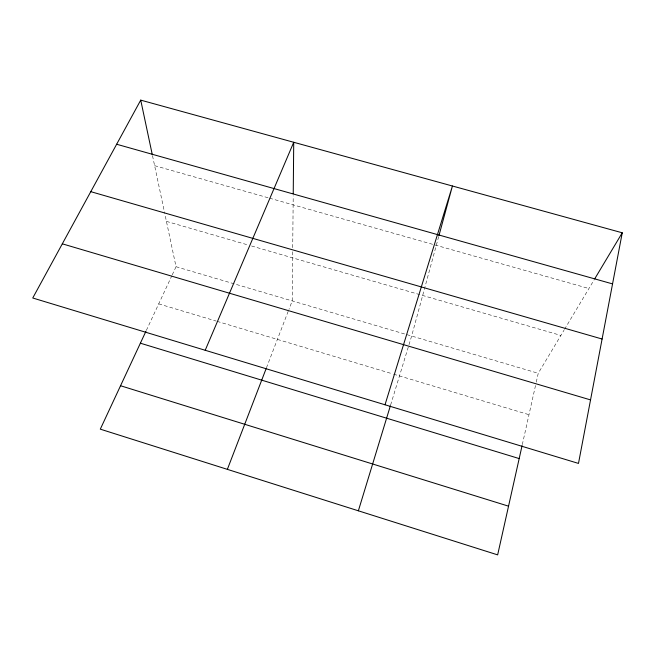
<?xml version="1.0" encoding="UTF-8"?>
<svg xmlns="http://www.w3.org/2000/svg" width="655" height="655" viewBox="0 0 655 655"><rect width="100%" height="100%" fill="white"/><g stroke="black" fill="none" stroke-linecap="round" stroke-linejoin="round"><path stroke-width="0.49" stroke-dasharray="3.27 2.46" d="M292.679 251.741L292.212 300.907L288.961 309.356M292.719 247.664L293.211 195.771M522.305 444.614L536.044 383.142M536.265 382.16L538.246 373.293L564.004 330.218M438.678 236.594L411.643 336.04L390.405 405.707M266.446 367.823L288.593 310.29M146.352 330.39L171.815 275.788M172.24 274.879L176.039 266.724L164.954 214.406M564.52 329.35L594.134 279.824M154.621 165.666L268.566 197.9M269.549 198.178L588.927 288.527M166.427 221.374L247.623 244.847M251.536 245.985L560.885 335.425M176.039 266.724L538.246 373.293M158.715 303.879L216.109 321.056M217.083 321.343L392.648 373.882M393.622 374.177L528.994 414.689M152.509 155.734L164.741 213.415"/><path stroke-width="0.98" d="M293.235 193.749L293.727 142.282L205.203 350.278M622.25 232.795L578.488 463.421L32.75 298L140.727 100.125L622.25 232.795L594.65 278.956M522.084 445.613L497.653 554.875L100.305 429.156L145.926 331.307M438.94 235.628L452.425 186.004L385.017 404.774M358.367 510.802L390.405 405.707M227.367 469.357L266.086 368.773M116.647 144.247L612.556 283.902M90.775 191.661L602.092 339.02M62.315 243.824L590.54 399.902M140.383 343.195L519.178 458.574M120.545 385.738L508.542 506.176M140.727 100.125L152.304 154.744"/></g></svg>
